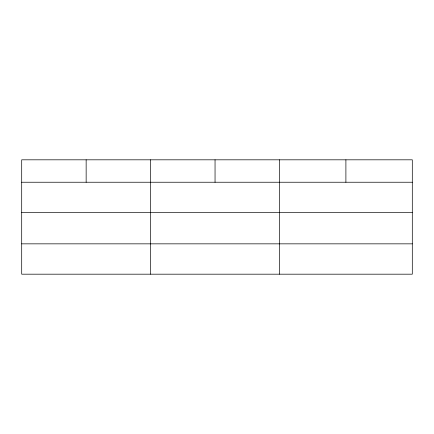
<?xml version="1.0" encoding="UTF-8"?>
<svg xmlns="http://www.w3.org/2000/svg" width="434" height="434" viewBox="0 0 434 434"><rect width="100%" height="100%" fill="white"/><g stroke="black" fill="none" stroke-linecap="round" stroke-linejoin="round"><path stroke-width="0.65" d="M412.3 212.579L412.3 159.815L21.7 159.815L21.7 274.185L412.3 274.185L412.3 212.579L21.7 212.579M21.7 182.237L412.3 182.237M21.7 243.843L412.3 243.843M345.898 159.815L345.898 182.237M279.496 159.815L279.496 274.185M215.047 159.815L215.047 182.237M150.598 159.815L150.598 274.185M86.149 159.815L86.149 182.237"/></g></svg>
